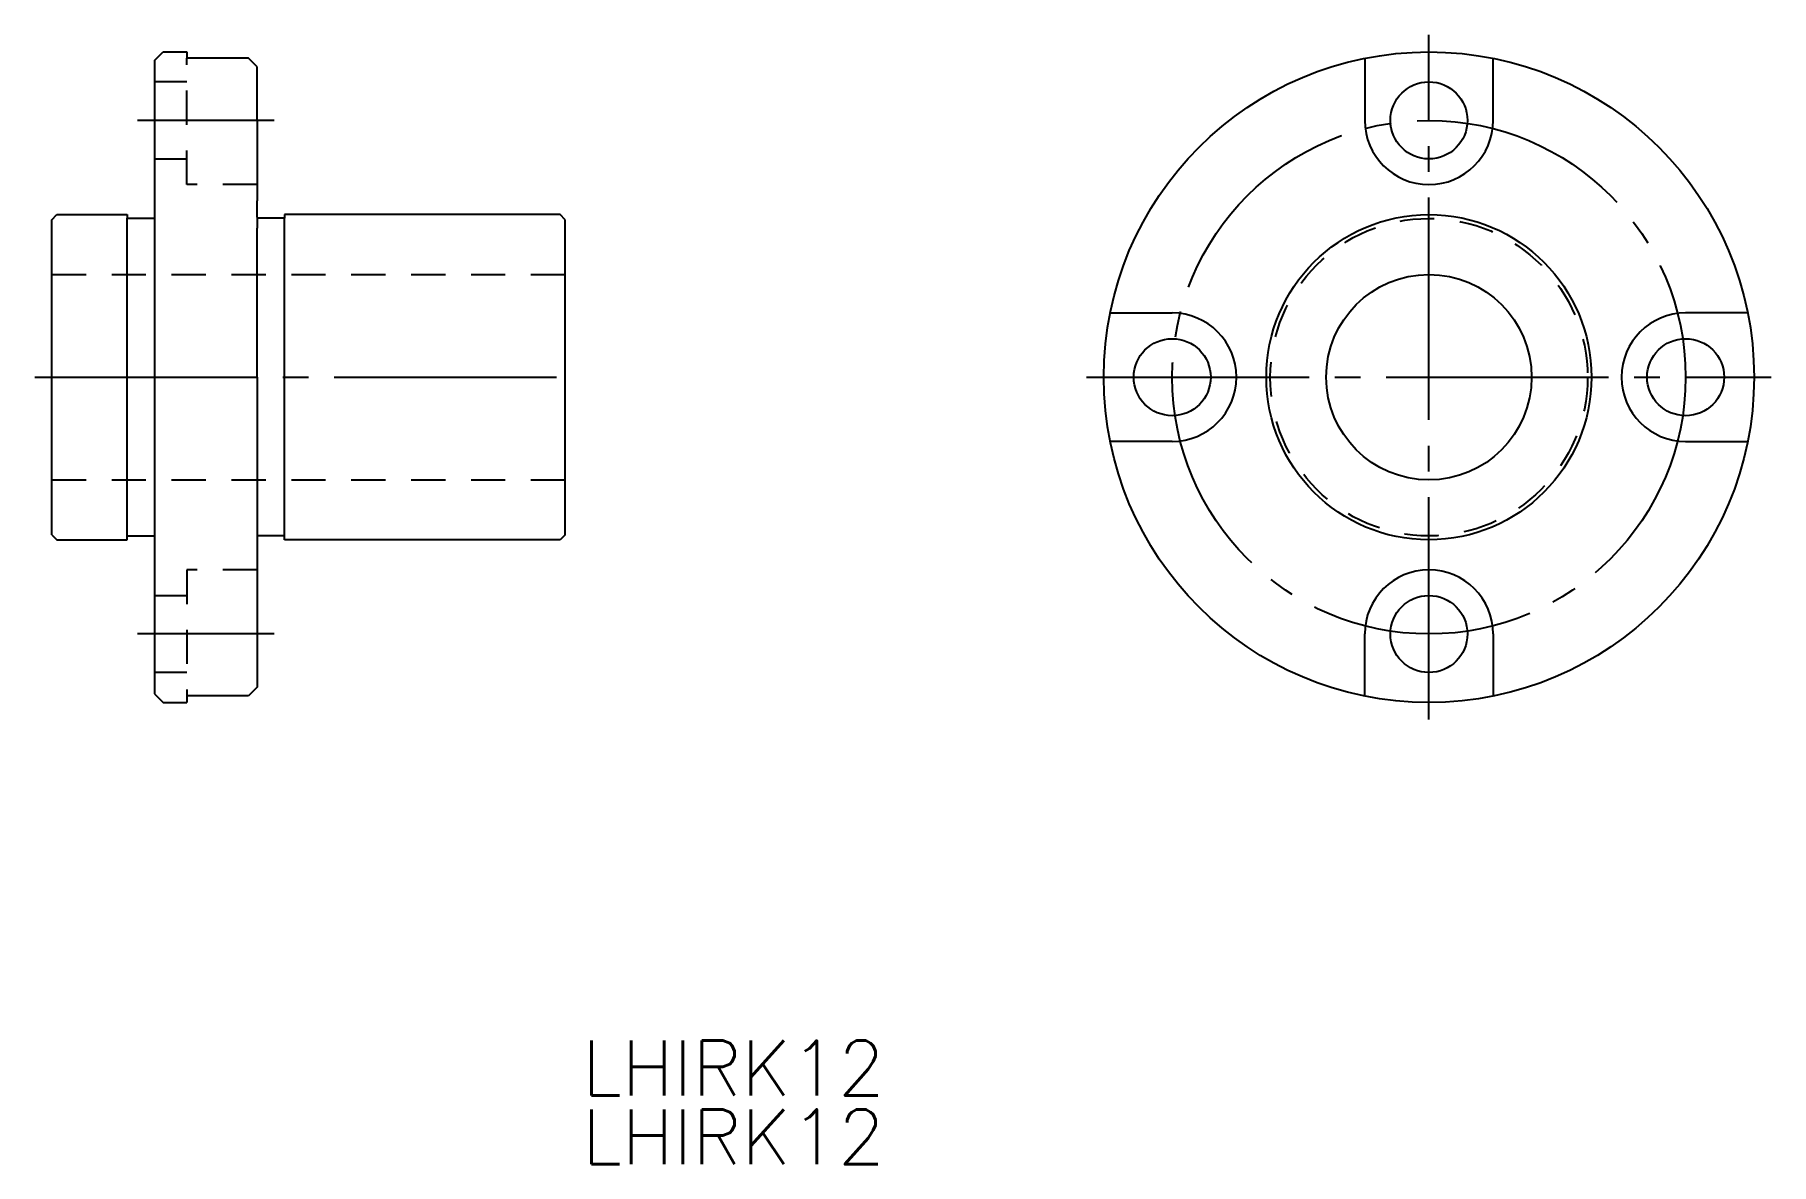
# Model space of a CAD drawing. Extents: x 93 to 194, y 239 to 305.
import ezdxf

# ---------------------------------------------------------------- set-up
doc = ezdxf.new("R2010")
doc.units = 0
doc.linetypes.add('CENTER', pattern=[17.5, 13, -1.5, 1.5, -1.5])
doc.linetypes.add('DASHED', pattern=[3.5, 2, -1.5])
doc.layers.get('0').update_dxf_attribs({"linetype": 'CONTINUOUS'})
doc.layers.add('CENTER', color=1, linetype='CENTER')
doc.styles.get("Standard").update_dxf_attribs({"font": 'txt.shx', "bigfont": '@extfont2.shx'})

msp = doc.modelspace()

# ---------------------------------------------------------------- linework, layer by layer
at = {"color": 7, "linetype": 'CONTINUOUS'}
for p, q in [((99.52, 303.12), (100.02, 303.62)), ((100.02, 303.62), (101.42, 303.62)), ((101.42, 303.62), (101.42, 303.25)), ((99.52, 303.12), (99.52, 266.12)), ((105.02, 303.25), (101.42, 303.25)), ((105.52, 302.74), (105.02, 303.25)), ((105.52, 299.62), (105.52, 302.74)), ((170.24, 303.25), (170.24, 299.62)), ((177.74, 299.62), (177.74, 303.25)), ((105.52, 299.62), (105.52, 295.87)), ((105.52, 295.87), (105.52, 294.92)), ((105.52, 293.97), (105.52, 294.92)), ((93.52, 293.82), (93.82, 294.12)), ((93.52, 275.42), (93.52, 293.82)), ((93.82, 294.12), (97.92, 294.12)), ((97.92, 294.12), (97.92, 293.9)), ((97.92, 293.9), (99.52, 293.9)), ((97.92, 275.12), (97.92, 293.9)), ((105.52, 293.97), (105.52, 293.32)), ((107.12, 293.9), (105.52, 293.9)), ((105.52, 284.62), (105.52, 293.32)), ((123.22, 294.12), (107.12, 294.12)), ((107.12, 294.12), (107.12, 293.9)), ((107.12, 275.12), (107.12, 293.9)), ((123.52, 293.82), (123.22, 294.12)), ((123.52, 275.42), (123.52, 293.82)), ((155.37, 288.37), (158.99, 288.37)), ((192.62, 288.37), (188.99, 288.37)), ((105.52, 284.62), (105.52, 280.87)), ((105.52, 280.87), (105.52, 266.51)), ((158.99, 280.87), (155.37, 280.87)), ((188.99, 280.87), (192.62, 280.87)), ((93.52, 275.42), (93.82, 275.12)), ((93.82, 275.12), (97.92, 275.12)), ((97.92, 275.35), (99.52, 275.35)), ((107.12, 275.35), (105.52, 275.35)), ((123.22, 275.12), (107.12, 275.12)), ((123.52, 275.42), (123.22, 275.12)), ((170.24, 266), (170.24, 269.62)), ((177.74, 269.62), (177.74, 266)), ((99.52, 266.12), (100.02, 265.62)), ((105.02, 266), (101.42, 266)), ((101.42, 266), (101.42, 265.62)), ((105.52, 266.51), (105.02, 266)), ((100.02, 265.62), (101.42, 265.62))]:
    msp.add_line(p, q, dxfattribs=at)
at = {"color": 3, "linetype": 'DASHED'}
for p, q in [((101.42, 295.87), (101.42, 303.25)), ((101.42, 301.87), (99.52, 301.87)), ((99.52, 297.37), (101.42, 297.37)), ((105.52, 295.87), (101.42, 295.87)), ((93.52, 290.62), (123.52, 290.62)), ((93.52, 278.62), (123.52, 278.62)), ((101.42, 273.37), (101.42, 266)), ((105.52, 273.37), (101.42, 273.37)), ((99.52, 271.87), (101.42, 271.87)), ((101.42, 267.37), (99.52, 267.37))]:
    msp.add_line(p, q, dxfattribs=at)
at = {"color": 7, "linetype": 'CONTINUOUS'}
for centre, radius in [((173.99, 284.62), 19), ((173.99, 299.62), 2.25), ((173.99, 284.62), 9.5), ((173.99, 284.62), 6), ((158.99, 284.62), 2.25), ((188.99, 284.62), 2.25), ((173.99, 269.62), 2.25)]:
    msp.add_circle(centre, radius, dxfattribs=at)
at = {"color": 3, "linetype": 'DASHED'}
msp.add_circle((173.99, 284.62), 9.27, dxfattribs=at)
at = {"color": 7, "linetype": 'CONTINUOUS'}
for centre, start, end in [((173.99, 299.62), 180, 0), ((158.99, 284.62), 270, 90), ((188.99, 284.62), 90, 270), ((173.99, 269.62), 0, 180)]:
    msp.add_arc(centre, 3.75, start, end, dxfattribs=at)
at = {"layer": 'CENTER', "color": 1, "linetype": 'CENTER'}
for p, q in [((173.99, 264.62), (173.99, 304.62)), ((106.52, 299.62), (98.52, 299.62)), ((92.52, 284.62), (124.52, 284.62)), ((153.99, 284.62), (193.99, 284.62)), ((106.52, 269.62), (98.52, 269.62))]:
    msp.add_line(p, q, dxfattribs=at)
msp.add_circle((173.99, 284.62), 15, dxfattribs=at)

# ---------------------------------------------------------------- texts
at = {"color": 7, "linetype": 'CONTINUOUS'}
for p in [(124.5, 242.67), (124.5, 238.65)]:
    msp.add_text('LHIRK12', height=3.2, dxfattribs=at).set_placement(p)

doc.saveas('drawing.dxf')
